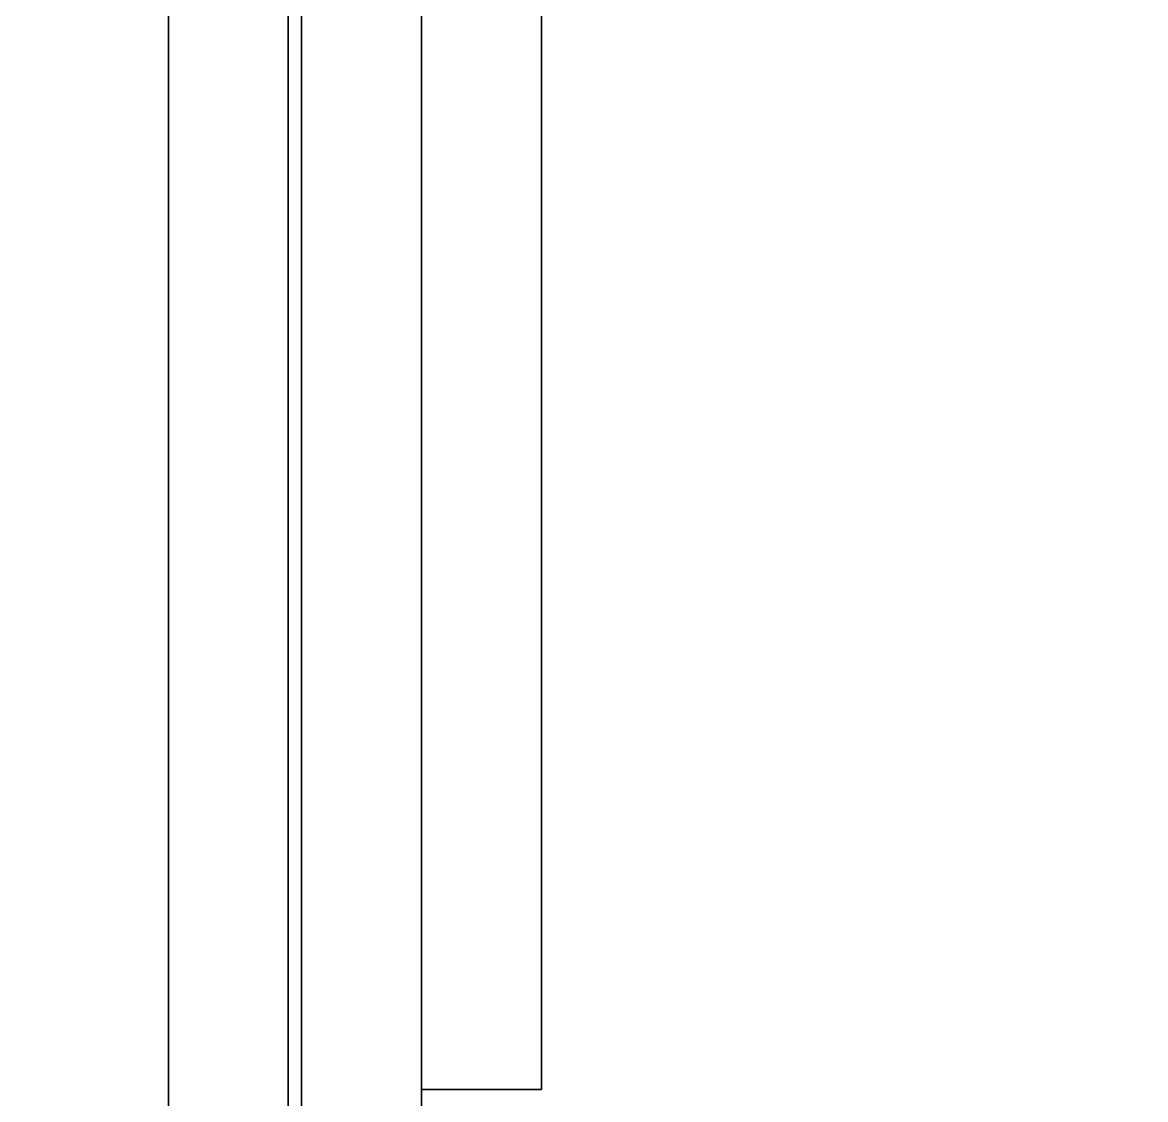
# Model space of a CAD drawing. Extents: x 0 to 2775, y -2341 to 0.
# Drawn here: x 658.1 to 826.7, y -1171 to -1009.3 of the extents above; entities that cross this region are included whole.
import ezdxf

# ---------------------------------------------------------------- set-up
doc = ezdxf.new("R2010")
doc.units = 0
for name, color, linetype in [('LAYER0', 7, 'CONTINUOUS'), ('LAYER102', 253, 'CONTINUOUS'), ('LAYER14', 7, 'CONTINUOUS'), ('LAYER15', 7, 'CONTINUOUS'), ('LAYER17', 7, 'CONTINUOUS'), ('LAYER378', 7, 'CONTINUOUS')]:
    doc.layers.add(name, color=color, linetype=linetype)

msp = doc.modelspace()

# ---------------------------------------------------------------- linework, layer by layer
at = {"layer": 'LAYER0', "invisible_edges": 1}
for points in [[(2775, 0), (18, -2341), (18, 0), (2775, 0)], [(18, -2341), (2775, 0), (2775, -2341), (18, -2341)], [(2775, -2341, 5), (18, 0, 5), (18, -2341, 5), (2775, -2341, 5)], [(18, 0, 5), (2775, -2341, 5), (2775, 0, 5), (18, 0, 5)]]:
    msp.add_3dface(points, dxfattribs=at)
at = {"layer": 'LAYER102', "invisible_edges": 1}
for points in [[(718, -1169.502, 2462), (718, -848.832, 88), (718, -1169.502, 88), (718, -1169.502, 2462)], [(718, -848.832, 88), (718, -1169.502, 2462), (718, -848.832, 2462), (718, -848.832, 88)], [(736, -1169.502, 88), (718, -848.832, 88), (736, -848.832, 88), (736, -1169.502, 88)], [(718, -848.832, 88), (736, -1169.502, 88), (718, -1169.502, 88), (718, -848.832, 88)], [(718, -1169.502, 2462), (736, -848.832, 2462), (718, -848.832, 2462), (718, -1169.502, 2462)], [(736, -848.832, 2462), (718, -1169.502, 2462), (736, -1169.502, 2462), (736, -848.832, 2462)], [(736, -848.832, 2462), (736, -1169.502, 88), (736, -848.832, 88), (736, -848.832, 2462)], [(736, -1169.502, 88), (736, -848.832, 2462), (736, -1169.502, 2462), (736, -1169.502, 88)], [(736, -1169.502, 88), (718, -1169.502, 2462), (718, -1169.502, 88), (736, -1169.502, 88)], [(718, -1169.502, 2462), (736, -1169.502, 88), (736, -1169.502, 2462), (718, -1169.502, 2462)]]:
    msp.add_3dface(points, dxfattribs=at)
at = {"layer": 'LAYER14', "invisible_edges": 1}
for points in [[(168, -856.3369, 85), (718, -1485.667, 85), (168, -1485.667, 85), (168, -856.3369, 85)], [(718, -1485.667, 85), (168, -856.3369, 85), (718, -856.3369, 85), (718, -1485.667, 85)], [(718, -856.3369, 103), (168, -1485.667, 103), (718, -1485.667, 103), (718, -856.3369, 103)], [(168, -1485.667, 103), (718, -856.3369, 103), (168, -856.3369, 103), (168, -1485.667, 103)], [(718, -856.3369, 103), (718, -1485.667, 85), (718, -856.3369, 85), (718, -856.3369, 103)], [(718, -1485.667, 85), (718, -856.3369, 103), (718, -1485.667, 103), (718, -1485.667, 85)]]:
    msp.add_3dface(points, dxfattribs=at)
at = {"layer": 'LAYER15', "invisible_edges": 1}
for points in [[(680, -856.3369, 85), (680, -1485.667, 5), (680, -1485.667, 85), (680, -856.3369, 85)], [(680, -1485.667, 5), (680, -856.3369, 85), (680, -856.3369, 5), (680, -1485.667, 5)], [(698, -856.3369, 5), (680, -1485.667, 5), (680, -856.3369, 5), (698, -856.3369, 5)], [(680, -1485.667, 5), (698, -856.3369, 5), (698, -1485.667, 5), (680, -1485.667, 5)], [(698, -1485.667, 85), (680, -856.3369, 85), (680, -1485.667, 85), (698, -1485.667, 85)], [(680, -856.3369, 85), (698, -1485.667, 85), (698, -856.3369, 85), (680, -856.3369, 85)], [(698, -856.3369, 5), (698, -1485.667, 85), (698, -1485.667, 5), (698, -856.3369, 5)], [(698, -1485.667, 85), (698, -856.3369, 5), (698, -856.3369, 85), (698, -1485.667, 85)]]:
    msp.add_3dface(points, dxfattribs=at)
at = {"layer": 'LAYER17', "invisible_edges": 1}
for points in [[(168, -1485.667, 2464), (718, -856.3369, 2464), (168, -856.3369, 2464), (168, -1485.667, 2464)], [(718, -856.3369, 2464), (168, -1485.667, 2464), (718, -1485.667, 2464), (718, -856.3369, 2464)], [(718, -1485.667, 2446), (168, -856.3369, 2446), (718, -856.3369, 2446), (718, -1485.667, 2446)], [(168, -856.3369, 2446), (718, -1485.667, 2446), (168, -1485.667, 2446), (168, -856.3369, 2446)], [(718, -1485.667, 2446), (718, -856.3369, 2464), (718, -1485.667, 2464), (718, -1485.667, 2446)], [(718, -856.3369, 2464), (718, -1485.667, 2446), (718, -856.3369, 2446), (718, -856.3369, 2464)]]:
    msp.add_3dface(points, dxfattribs=at)
at = {"layer": 'LAYER378', "invisible_edges": 1}
for points in [[(700, -91, 2685), (700, -2191, 2465), (700, -2191, 2685), (700, -91, 2685)], [(700, -2191, 2465), (700, -91, 2685), (700, -91, 2465), (700, -2191, 2465)], [(718, -91, 2465), (700, -2191, 2465), (700, -91, 2465), (718, -91, 2465)], [(700, -2191, 2465), (718, -91, 2465), (718, -2191, 2465), (700, -2191, 2465)], [(718, -2191, 2685), (700, -91, 2685), (700, -2191, 2685), (718, -2191, 2685)], [(700, -91, 2685), (718, -2191, 2685), (718, -91, 2685), (700, -91, 2685)], [(718, -91, 2465), (718, -2191, 2685), (718, -2191, 2465), (718, -91, 2465)], [(718, -2191, 2685), (718, -91, 2465), (718, -91, 2685), (718, -2191, 2685)]]:
    msp.add_3dface(points, dxfattribs=at)

doc.saveas('drawing.dxf')
